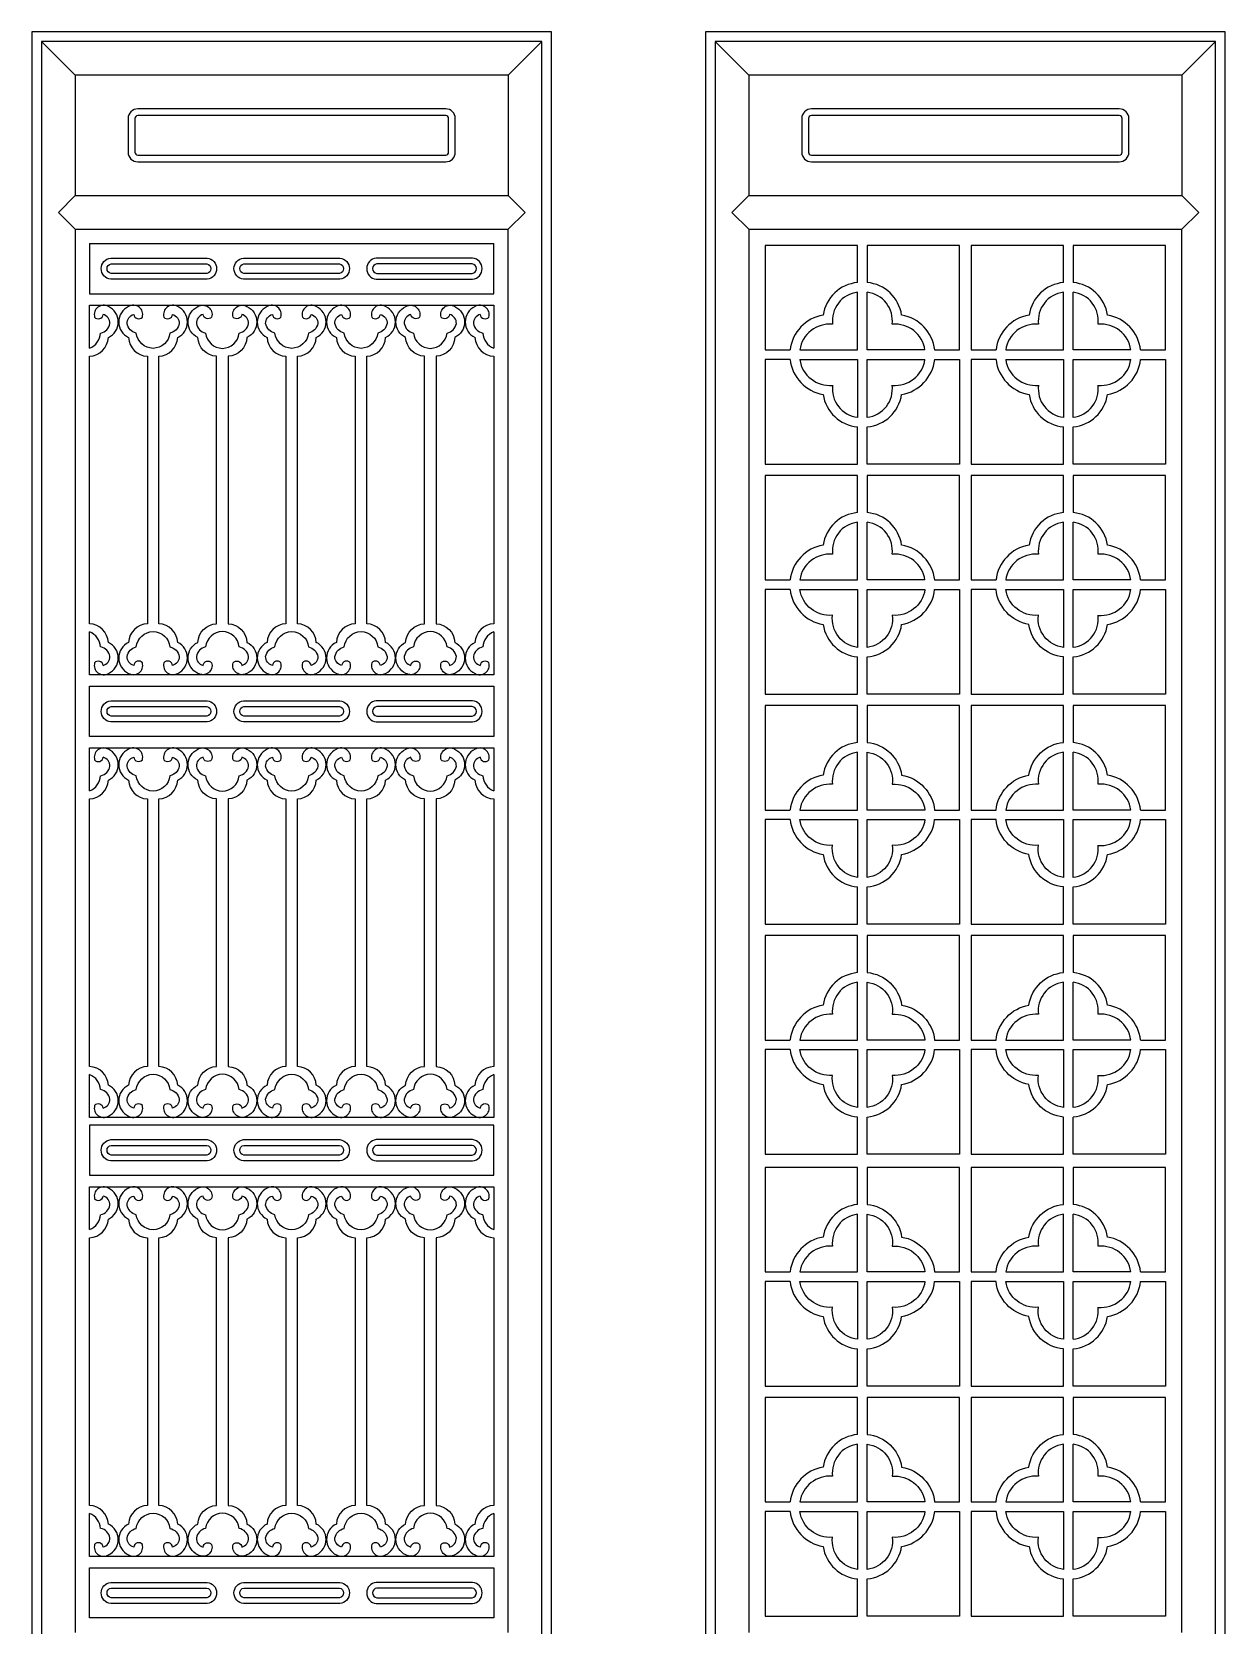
# Model space of a CAD drawing. Extents: x -66030 to 95157, y -13132 to 45879.
# Drawn here: x -46691 to -45451, y 32793 to 34449 of the extents above; entities that cross this region are included whole.
import ezdxf

# ---------------------------------------------------------------- set-up
doc = ezdxf.new("R2010")
doc.units = 0
doc.header["$LTSCALE"] = 100
doc.header["$MEASUREMENT"] = 0
for name, color, linetype in [('3', 11, 'CONTINUOUS'), ('4', 121, 'CONTINUOUS'), ('7', 105, 'CONTINUOUS')]:
    doc.layers.add(name, color=color, linetype=linetype)

msp = doc.modelspace()

# ---------------------------------------------------------------- linework, layer by layer
at = {"layer": '3'}
for p, q in [((-46681.3, 34438.9), (-46646.3, 34403.9)), ((-46196.3, 34403.9), (-46161.3, 34438.9)), ((-45981.3, 34438.9), (-45946.3, 34403.9)), ((-45496.3, 34403.9), (-45461.3, 34438.9)), ((-46646.3, 34278.9), (-46663.8, 34261.4)), ((-46196.3, 34278.9), (-46178.8, 34261.4)), ((-45946.3, 34278.9), (-45963.8, 34261.4)), ((-45496.3, 34278.9), (-45478.8, 34261.4)), ((-46663.8, 34261.4), (-46646.3, 34243.9)), ((-46196.3, 34243.9), (-46178.8, 34261.4)), ((-45963.8, 34261.4), (-45946.3, 34243.9)), ((-45496.3, 34243.9), (-45478.8, 34261.4)), ((-45833.3, 34188.5), (-45833.3, 34226.9)), ((-45823.3, 34226.9), (-45823.3, 34188.5)), ((-45727.3, 34118.4), (-45727.3, 34226.9)), ((-45715.3, 34226.9), (-45715.3, 34118.4)), ((-45619.3, 34188.5), (-45619.3, 34226.9)), ((-45609.3, 34226.9), (-45609.3, 34188.5)), ((-45833.3, 34118.4), (-45833.3, 34178.4)), ((-45823.3, 34118.4), (-45823.3, 34178.4)), ((-45619.3, 34118.4), (-45619.3, 34178.4)), ((-45609.3, 34118.4), (-45609.3, 34178.4)), ((-45929.3, 34118.4), (-45903.4, 34118.4)), ((-45903.4, 34108.4), (-45929.3, 34108.4)), ((-45893.3, 34118.4), (-45833.3, 34118.4)), ((-45893.3, 34108.4), (-45833.3, 34108.4)), ((-45833.3, 34108.4), (-45833.3, 34048.4)), ((-45763.3, 34118.4), (-45823.3, 34118.4)), ((-45823.3, 34048.4), (-45823.3, 34108.4)), ((-45823.3, 34108.4), (-45763.3, 34108.4)), ((-45753.2, 34118.4), (-45727.3, 34118.4)), ((-45753.2, 34108.4), (-45727.3, 34108.4)), ((-45727.3, 34108.4), (-45727.3, 33999.9)), ((-45715.3, 34118.4), (-45689.4, 34118.4)), ((-45715.3, 34108.4), (-45715.3, 33999.9)), ((-45689.4, 34108.4), (-45715.3, 34108.4)), ((-45679.3, 34118.4), (-45619.3, 34118.4)), ((-45679.3, 34108.4), (-45619.3, 34108.4)), ((-45619.3, 34108.4), (-45619.3, 34048.4)), ((-45549.3, 34118.4), (-45609.3, 34118.4)), ((-45609.3, 34048.4), (-45609.3, 34108.4)), ((-45609.3, 34108.4), (-45549.3, 34108.4)), ((-45539.2, 34118.4), (-45513.3, 34118.4)), ((-45539.2, 34108.4), (-45513.3, 34108.4)), ((-45833.3, 33999.9), (-45833.3, 34038.4)), ((-45823.3, 33999.9), (-45823.3, 34038.4)), ((-45619.3, 33999.9), (-45619.3, 34038.4)), ((-45609.3, 33999.9), (-45609.3, 34038.4)), ((-45929.3, 33999.9), (-45833.3, 33999.9)), ((-45833.3, 33987.9), (-45929.3, 33987.9)), ((-45833.3, 33949.5), (-45833.3, 33987.9)), ((-45727.3, 33999.9), (-45823.3, 33999.9)), ((-45727.3, 33987.9), (-45823.3, 33987.9)), ((-45823.3, 33987.9), (-45823.3, 33949.5)), ((-45727.3, 33879.4), (-45727.3, 33987.9)), ((-45715.3, 33999.9), (-45619.3, 33999.9)), ((-45715.3, 33987.9), (-45715.3, 33879.4)), ((-45619.3, 33987.9), (-45715.3, 33987.9)), ((-45619.3, 33949.5), (-45619.3, 33987.9)), ((-45513.3, 33999.9), (-45609.3, 33999.9)), ((-45609.3, 33987.9), (-45609.3, 33949.5)), ((-45513.3, 33987.9), (-45609.3, 33987.9)), ((-45833.3, 33879.4), (-45833.3, 33939.4)), ((-45823.3, 33879.4), (-45823.3, 33939.4)), ((-45619.3, 33879.4), (-45619.3, 33939.4)), ((-45609.3, 33879.4), (-45609.3, 33939.4)), ((-45929.3, 33879.4), (-45903.4, 33879.4)), ((-45893.3, 33879.4), (-45833.3, 33879.4)), ((-45763.3, 33879.4), (-45823.3, 33879.4)), ((-45753.2, 33879.4), (-45727.3, 33879.4)), ((-45715.3, 33879.4), (-45689.4, 33879.4)), ((-45679.3, 33879.4), (-45619.3, 33879.4)), ((-45549.3, 33879.4), (-45609.3, 33879.4)), ((-45539.2, 33879.4), (-45513.3, 33879.4)), ((-45903.4, 33869.4), (-45929.3, 33869.4)), ((-45609.3, 33809.4), (-45609.3, 33869.4)), ((-45609.3, 33869.4), (-45549.3, 33869.4)), ((-45539.2, 33869.4), (-45513.3, 33869.4)), ((-45833.3, 33760.9), (-45833.3, 33799.4)), ((-45609.3, 33760.9), (-45609.3, 33799.4)), ((-45929.3, 33760.9), (-45833.3, 33760.9)), ((-45513.3, 33760.9), (-45609.3, 33760.9)), ((-45833.3, 33748.9), (-45929.3, 33748.9)), ((-45833.3, 33710.5), (-45833.3, 33748.9)), ((-45609.3, 33748.9), (-45609.3, 33710.5)), ((-45513.3, 33748.9), (-45609.3, 33748.9)), ((-45609.3, 33640.4), (-45609.3, 33700.4)), ((-45929.3, 33640.4), (-45903.4, 33640.4)), ((-45549.3, 33640.4), (-45609.3, 33640.4)), ((-45539.2, 33640.4), (-45513.3, 33640.4)), ((-45903.4, 33630.4), (-45929.3, 33630.4)), ((-45609.3, 33570.4), (-45609.3, 33630.4)), ((-45609.3, 33630.4), (-45549.3, 33630.4)), ((-45539.2, 33630.4), (-45513.3, 33630.4)), ((-45833.3, 33521.9), (-45833.3, 33560.4)), ((-45609.3, 33521.9), (-45609.3, 33560.4)), ((-45929.3, 33521.9), (-45833.3, 33521.9)), ((-45833.3, 33509.9), (-45929.3, 33509.9)), ((-45833.3, 33471.5), (-45833.3, 33509.9)), ((-45513.3, 33521.9), (-45609.3, 33521.9)), ((-45609.3, 33509.9), (-45609.3, 33471.5)), ((-45513.3, 33509.9), (-45609.3, 33509.9)), ((-45609.3, 33401.4), (-45609.3, 33461.4)), ((-45929.3, 33401.4), (-45903.4, 33401.4)), ((-45549.3, 33401.4), (-45609.3, 33401.4)), ((-45539.2, 33401.4), (-45513.3, 33401.4)), ((-45903.4, 33391.4), (-45929.3, 33391.4)), ((-45609.3, 33331.4), (-45609.3, 33391.4)), ((-45609.3, 33391.4), (-45549.3, 33391.4)), ((-45539.2, 33391.4), (-45513.3, 33391.4)), ((-45833.3, 33282.9), (-45833.3, 33321.4)), ((-45609.3, 33282.9), (-45609.3, 33321.4)), ((-45929.3, 33282.9), (-45833.3, 33282.9)), ((-45513.3, 33282.9), (-45609.3, 33282.9)), ((-45833.3, 33268.9), (-45929.3, 33268.9)), ((-45833.3, 33230.5), (-45833.3, 33268.9)), ((-45609.3, 33268.9), (-45609.3, 33230.5)), ((-45513.3, 33268.9), (-45609.3, 33268.9)), ((-45609.3, 33160.4), (-45609.3, 33220.4)), ((-45929.3, 33160.4), (-45903.4, 33160.4)), ((-45549.3, 33160.4), (-45609.3, 33160.4)), ((-45539.2, 33160.4), (-45513.3, 33160.4)), ((-45903.4, 33150.4), (-45929.3, 33150.4)), ((-45609.3, 33090.4), (-45609.3, 33150.4)), ((-45609.3, 33150.4), (-45549.3, 33150.4)), ((-45539.2, 33150.4), (-45513.3, 33150.4)), ((-45833.3, 33041.9), (-45833.3, 33080.4)), ((-45609.3, 33041.9), (-45609.3, 33080.4)), ((-45929.3, 33041.9), (-45833.3, 33041.9)), ((-45833.3, 33029.9), (-45929.3, 33029.9)), ((-45833.3, 32991.5), (-45833.3, 33029.9)), ((-45513.3, 33041.9), (-45609.3, 33041.9)), ((-45609.3, 33029.9), (-45609.3, 32991.5)), ((-45513.3, 33029.9), (-45609.3, 33029.9)), ((-45609.3, 32921.4), (-45609.3, 32981.4)), ((-45929.3, 32921.4), (-45903.4, 32921.4)), ((-45903.4, 32911.4), (-45929.3, 32911.4)), ((-45753.2, 32911.4), (-45727.3, 32911.4)), ((-45727.3, 32911.4), (-45727.3, 32802.9)), ((-45715.3, 32911.4), (-45715.3, 32802.9)), ((-45689.4, 32911.4), (-45715.3, 32911.4)), ((-45549.3, 32921.4), (-45609.3, 32921.4)), ((-45609.3, 32851.4), (-45609.3, 32911.4)), ((-45609.3, 32911.4), (-45549.3, 32911.4)), ((-45539.2, 32921.4), (-45513.3, 32921.4)), ((-45539.2, 32911.4), (-45513.3, 32911.4)), ((-45833.3, 32802.9), (-45833.3, 32841.4)), ((-45823.3, 32802.9), (-45823.3, 32841.4)), ((-45619.3, 32802.9), (-45619.3, 32841.4)), ((-45609.3, 32802.9), (-45609.3, 32841.4))]:
    msp.add_line(p, q, dxfattribs=at)
for points in [[(-46681.3, 31878.9), (-46161.3, 31878.9), (-46161.3, 34438.9), (-46681.3, 34438.9)], [(-45981.3, 31878.9), (-45461.3, 31878.9), (-45461.3, 34438.9), (-45981.3, 34438.9)]]:
    msp.add_lwpolyline(points, close=True, dxfattribs=at)
for points in [[(-46581.3, 34313.9), (-46261.3, 34313.9, 0.414214), (-46251.3, 34323.9), (-46251.3, 34358.9, 0.414214), (-46261.3, 34368.9), (-46581.3, 34368.9, 0.414214), (-46591.3, 34358.9), (-46591.3, 34323.9, 0.414214)], [(-45881.3, 34313.9), (-45561.3, 34313.9, 0.414214), (-45551.3, 34323.9), (-45551.3, 34358.9, 0.414214), (-45561.3, 34368.9), (-45881.3, 34368.9, 0.414214), (-45891.3, 34358.9), (-45891.3, 34323.9, 0.414214)], [(-46581.3, 34320.9), (-46261.3, 34320.9, 0.414214), (-46258.3, 34323.9), (-46258.3, 34358.9, 0.414214), (-46261.3, 34361.9), (-46581.3, 34361.9, 0.414214), (-46584.3, 34358.9), (-46584.3, 34323.9, 0.414214)], [(-45881.3, 34320.9), (-45561.3, 34320.9, 0.414214), (-45558.3, 34323.9), (-45558.3, 34358.9, 0.414214), (-45561.3, 34361.9), (-45881.3, 34361.9, 0.414214), (-45884.3, 34358.9), (-45884.3, 34323.9, 0.414214)], [(-46609.3, 34191.9, -0.909091), (-46609.3, 34213.9), (-46509.3, 34213.9, -0.909091), (-46509.3, 34191.9)], [(-46608.9, 34197.9, -0.868226), (-46608.9, 34207.9), (-46509.6, 34207.9, -0.868226), (-46509.6, 34197.9)], [(-46471.3, 34191.9, -0.909091), (-46471.3, 34213.9), (-46371.3, 34213.9, -0.909091), (-46371.3, 34191.9)], [(-46471, 34197.9, -0.868226), (-46471, 34207.9), (-46371.7, 34207.9, -0.868226), (-46371.7, 34197.9)], [(-46233.4, 34191.9, 0.909091), (-46233.4, 34213.9), (-46333.4, 34213.9, 0.909091), (-46333.4, 34191.9)], [(-46233.7, 34197.9, 0.868226), (-46233.7, 34207.9), (-46333, 34207.9, 0.868226), (-46333, 34197.9)], [(-46571.3, 33833.9, 0.386062), (-46590.9, 33814.5, 0.635705), (-46590.8, 33782.4, 0.683939), (-46576.5, 33793.3, 0.658508), (-46585.4, 33790.6, -0.359308), (-46592.4, 33800, -0.302287), (-46582.8, 33809.9, -0.373454), (-46565.3, 33825.8, -0.373454), (-46547.8, 33809.9, -0.302287), (-46538.2, 33800, -0.359308), (-46545.2, 33790.6, 0.658508), (-46554.1, 33793.3, 0.683939), (-46539.8, 33782.4, 0.635705), (-46539.8, 33814.5, 0.386062), (-46559.3, 33833.9), (-46559.3, 34111.9, 0.386062), (-46539.8, 34131.4, 0.635705), (-46539.8, 34163.5, 0.683939), (-46554.1, 34152.6, 0.658508), (-46545.2, 34155.3, -0.359308), (-46538.2, 34145.8, -0.302287), (-46547.8, 34135.9, -0.373454), (-46565.3, 34120.1, -0.373454), (-46582.8, 34135.9, -0.302287), (-46592.4, 34145.8, -0.359308), (-46585.4, 34155.3, 0.658508), (-46576.5, 34152.6, 0.683939), (-46590.8, 34163.5, 0.635705), (-46590.9, 34131.4, 0.386062), (-46571.3, 34111.9)], [(-46499.3, 34111.9, -0.386062), (-46518.9, 34131.4, -0.635705), (-46518.8, 34163.5, -0.683939), (-46504.5, 34152.6, -0.658508), (-46513.4, 34155.3, 0.359308), (-46520.4, 34145.8, 0.302287), (-46510.8, 34135.9, 0.373454), (-46493.3, 34120.1, 0.373454), (-46475.8, 34135.9, 0.302287), (-46466.2, 34145.8, 0.359308), (-46473.2, 34155.3, -0.658508), (-46482.1, 34152.6, -0.683939), (-46467.8, 34163.5, -0.635705), (-46467.8, 34131.4, -0.386062), (-46487.3, 34111.9), (-46487.3, 33833.9, -0.386062), (-46467.8, 33814.5, -0.635705), (-46467.8, 33782.4, -0.683939), (-46482.1, 33793.3, -0.658508), (-46473.2, 33790.6, 0.359308), (-46466.2, 33800, 0.302287), (-46475.8, 33809.9, 0.373454), (-46493.3, 33825.8, 0.373454), (-46510.8, 33809.9, 0.302287), (-46520.4, 33800, 0.359308), (-46513.4, 33790.6, -0.658508), (-46504.5, 33793.3, -0.683939), (-46518.8, 33782.4, -0.635705), (-46518.9, 33814.5, -0.386062), (-46499.3, 33833.9)], [(-46427.3, 33833.9, 0.386062), (-46446.9, 33814.5, 0.635705), (-46446.8, 33782.4, 0.683939), (-46432.5, 33793.3, 0.658508), (-46441.4, 33790.6, -0.359308), (-46448.4, 33800, -0.302287), (-46438.8, 33809.9, -0.373454), (-46421.3, 33825.8, -0.373454), (-46403.8, 33809.9, -0.302287), (-46394.2, 33800, -0.359308), (-46401.2, 33790.6, 0.658508), (-46410.1, 33793.3, 0.683939), (-46395.8, 33782.4, 0.635705), (-46395.8, 33814.5, 0.386062), (-46415.3, 33833.9), (-46415.3, 34111.9, 0.386062), (-46395.8, 34131.4, 0.635705), (-46395.8, 34163.5, 0.683939), (-46410.1, 34152.6, 0.658508), (-46401.2, 34155.3, -0.359308), (-46394.2, 34145.8, -0.302287), (-46403.8, 34135.9, -0.373454), (-46421.3, 34120.1, -0.373454), (-46438.8, 34135.9, -0.302287), (-46448.4, 34145.8, -0.359308), (-46441.4, 34155.3, 0.658508), (-46432.5, 34152.6, 0.683939), (-46446.8, 34163.5, 0.635705), (-46446.9, 34131.4, 0.386062), (-46427.3, 34111.9)], [(-46355.3, 33833.9, 0.386062), (-46374.9, 33814.5, 0.635705), (-46374.8, 33782.4, 0.683939), (-46360.5, 33793.3, 0.658508), (-46369.4, 33790.6, -0.359308), (-46376.4, 33800, -0.302287), (-46366.8, 33809.9, -0.373454), (-46349.3, 33825.8, -0.373454), (-46331.8, 33809.9, -0.302287), (-46322.2, 33800, -0.359308), (-46329.2, 33790.6, 0.658508), (-46338.1, 33793.3, 0.683939), (-46323.8, 33782.4, 0.635705), (-46323.8, 33814.5, 0.386062), (-46343.3, 33833.9), (-46343.3, 34111.9, 0.386062), (-46323.8, 34131.4, 0.635705), (-46323.8, 34163.5, 0.683939), (-46338.1, 34152.6, 0.658508), (-46329.2, 34155.3, -0.359308), (-46322.2, 34145.8, -0.302287), (-46331.8, 34135.9, -0.373454), (-46349.3, 34120.1, -0.373454), (-46366.8, 34135.9, -0.302287), (-46376.4, 34145.8, -0.359308), (-46369.4, 34155.3, 0.658508), (-46360.5, 34152.6, 0.683939), (-46374.8, 34163.5, 0.635705), (-46374.9, 34131.4, 0.386062), (-46355.3, 34111.9)], [(-46283.3, 34111.9, -0.386062), (-46302.9, 34131.4, -0.635705), (-46302.8, 34163.5, -0.683939), (-46288.5, 34152.6, -0.658508), (-46297.4, 34155.3, 0.359308), (-46304.4, 34145.8, 0.302287), (-46294.8, 34135.9, 0.373454), (-46277.3, 34120.1, 0.373454), (-46259.8, 34135.9, 0.302287), (-46250.2, 34145.8, 0.359308), (-46257.2, 34155.3, -0.658508), (-46266.1, 34152.6, -0.683939), (-46251.8, 34163.5, -0.635705), (-46251.8, 34131.4, -0.386062), (-46271.3, 34111.9), (-46271.3, 33833.9, -0.386062), (-46251.8, 33814.5, -0.635705), (-46251.8, 33782.4, -0.683939), (-46266.1, 33793.3, -0.658508), (-46257.2, 33790.6, 0.359308), (-46250.2, 33800, 0.302287), (-46259.8, 33809.9, 0.373454), (-46277.3, 33825.8, 0.373454), (-46294.8, 33809.9, 0.302287), (-46304.4, 33800, 0.359308), (-46297.4, 33790.6, -0.658508), (-46288.5, 33793.3, -0.683939), (-46302.8, 33782.4, -0.635705), (-46302.9, 33814.5, -0.386062), (-46283.3, 33833.9)], [(-45833.3, 33809.4, -0.416845), (-45859.3, 33842.7, -0.396307), (-45893.3, 33869.4), (-45833.3, 33869.4)], [(-45823.3, 33760.9), (-45823.3, 33799.4, 0.34732), (-45787.5, 33833.2, 0.333367), (-45753.2, 33869.4), (-45727.3, 33869.4), (-45727.3, 33760.9)], [(-45823.3, 33869.4), (-45763.3, 33869.4, -0.396307), (-45797.3, 33842.7, -0.416845), (-45823.3, 33809.4)], [(-45619.3, 33760.9), (-45619.3, 33799.4, -0.34732), (-45655.2, 33833.2, -0.333367), (-45689.4, 33869.4), (-45715.3, 33869.4), (-45715.3, 33760.9)], [(-45619.3, 33809.4, -0.416845), (-45645.3, 33842.7, -0.396307), (-45679.3, 33869.4), (-45619.3, 33869.4)], [(-46609.3, 33731.9, -0.909091), (-46609.3, 33753.9), (-46509.3, 33753.9, -0.909091), (-46509.3, 33731.9)], [(-46608.9, 33737.9, -0.868226), (-46608.9, 33747.9), (-46509.6, 33747.9, -0.868226), (-46509.6, 33737.9)], [(-46471.3, 33731.9, -0.909091), (-46471.3, 33753.9), (-46371.3, 33753.9, -0.909091), (-46371.3, 33731.9)], [(-46471, 33737.9, -0.868226), (-46471, 33747.9), (-46371.7, 33747.9, -0.868226), (-46371.7, 33737.9)], [(-46233.4, 33731.9, 0.909091), (-46233.4, 33753.9), (-46333.4, 33753.9, 0.909091), (-46333.4, 33731.9)], [(-46233.7, 33737.9, 0.868226), (-46233.7, 33747.9), (-46333, 33747.9, 0.868226), (-46333, 33737.9)], [(-45753.2, 33640.4), (-45727.3, 33640.4), (-45727.3, 33748.9), (-45823.3, 33748.9), (-45823.3, 33710.5, -0.34732), (-45787.5, 33676.7, -0.333367)], [(-45715.3, 33640.4), (-45689.4, 33640.4, -0.333367), (-45655.2, 33676.7, -0.34732), (-45619.3, 33710.5), (-45619.3, 33748.9), (-45715.3, 33748.9)], [(-46571.3, 33373.9, 0.386062), (-46590.9, 33354.5, 0.635705), (-46590.8, 33322.4, 0.683939), (-46576.5, 33333.3, 0.658508), (-46585.4, 33330.6, -0.359308), (-46592.4, 33340, -0.302287), (-46582.8, 33349.9, -0.373454), (-46565.3, 33365.8, -0.373454), (-46547.8, 33349.9, -0.302287), (-46538.2, 33340, -0.359308), (-46545.2, 33330.6, 0.658508), (-46554.1, 33333.3, 0.683939), (-46539.8, 33322.4, 0.635705), (-46539.8, 33354.5, 0.386062), (-46559.3, 33373.9), (-46559.3, 33651.9, 0.386062), (-46539.8, 33671.4, 0.635705), (-46539.8, 33703.5, 0.683939), (-46554.1, 33692.6, 0.658508), (-46545.2, 33695.3, -0.359308), (-46538.2, 33685.8, -0.302287), (-46547.8, 33675.9, -0.373454), (-46565.3, 33660.1, -0.373454), (-46582.8, 33675.9, -0.302287), (-46592.4, 33685.8, -0.359308), (-46585.4, 33695.3, 0.658508), (-46576.5, 33692.6, 0.683939), (-46590.8, 33703.5, 0.635705), (-46590.9, 33671.4, 0.386062), (-46571.3, 33651.9)], [(-46499.3, 33651.9, -0.386062), (-46518.9, 33671.4, -0.635705), (-46518.8, 33703.5, -0.683939), (-46504.5, 33692.6, -0.658508), (-46513.4, 33695.3, 0.359308), (-46520.4, 33685.8, 0.302287), (-46510.8, 33675.9, 0.373454), (-46493.3, 33660.1, 0.373454), (-46475.8, 33675.9, 0.302287), (-46466.2, 33685.8, 0.359308), (-46473.2, 33695.3, -0.658508), (-46482.1, 33692.6, -0.683939), (-46467.8, 33703.5, -0.635705), (-46467.8, 33671.4, -0.386062), (-46487.3, 33651.9), (-46487.3, 33373.9, -0.386062), (-46467.8, 33354.5, -0.635705), (-46467.8, 33322.4, -0.683939), (-46482.1, 33333.3, -0.658508), (-46473.2, 33330.6, 0.359308), (-46466.2, 33340, 0.302287), (-46475.8, 33349.9, 0.373454), (-46493.3, 33365.8, 0.373454), (-46510.8, 33349.9, 0.302287), (-46520.4, 33340, 0.359308), (-46513.4, 33330.6, -0.658508), (-46504.5, 33333.3, -0.683939), (-46518.8, 33322.4, -0.635705), (-46518.9, 33354.5, -0.386062), (-46499.3, 33373.9)], [(-46427.3, 33373.9, 0.386062), (-46446.9, 33354.5, 0.635705), (-46446.8, 33322.4, 0.683939), (-46432.5, 33333.3, 0.658508), (-46441.4, 33330.6, -0.359308), (-46448.4, 33340, -0.302287), (-46438.8, 33349.9, -0.373454), (-46421.3, 33365.8, -0.373454), (-46403.8, 33349.9, -0.302287), (-46394.2, 33340, -0.359308), (-46401.2, 33330.6, 0.658508), (-46410.1, 33333.3, 0.683939), (-46395.8, 33322.4, 0.635705), (-46395.8, 33354.5, 0.386062), (-46415.3, 33373.9), (-46415.3, 33651.9, 0.386062), (-46395.8, 33671.4, 0.635705), (-46395.8, 33703.5, 0.683939), (-46410.1, 33692.6, 0.658508), (-46401.2, 33695.3, -0.359308), (-46394.2, 33685.8, -0.302287), (-46403.8, 33675.9, -0.373454), (-46421.3, 33660.1, -0.373454), (-46438.8, 33675.9, -0.302287), (-46448.4, 33685.8, -0.359308), (-46441.4, 33695.3, 0.658508), (-46432.5, 33692.6, 0.683939), (-46446.8, 33703.5, 0.635705), (-46446.9, 33671.4, 0.386062), (-46427.3, 33651.9)], [(-46355.3, 33373.9, 0.386062), (-46374.9, 33354.5, 0.635705), (-46374.8, 33322.4, 0.683939), (-46360.5, 33333.3, 0.658508), (-46369.4, 33330.6, -0.359308), (-46376.4, 33340, -0.302287), (-46366.8, 33349.9, -0.373454), (-46349.3, 33365.8, -0.373454), (-46331.8, 33349.9, -0.302287), (-46322.2, 33340, -0.359308), (-46329.2, 33330.6, 0.658508), (-46338.1, 33333.3, 0.683939), (-46323.8, 33322.4, 0.635705), (-46323.8, 33354.5, 0.386062), (-46343.3, 33373.9), (-46343.3, 33651.9, 0.386062), (-46323.8, 33671.4, 0.635705), (-46323.8, 33703.5, 0.683939), (-46338.1, 33692.6, 0.658508), (-46329.2, 33695.3, -0.359308), (-46322.2, 33685.8, -0.302287), (-46331.8, 33675.9, -0.373454), (-46349.3, 33660.1, -0.373454), (-46366.8, 33675.9, -0.302287), (-46376.4, 33685.8, -0.359308), (-46369.4, 33695.3, 0.658508), (-46360.5, 33692.6, 0.683939), (-46374.8, 33703.5, 0.635705), (-46374.9, 33671.4, 0.386062), (-46355.3, 33651.9)], [(-46283.3, 33651.9, -0.386062), (-46302.9, 33671.4, -0.635705), (-46302.8, 33703.5, -0.683939), (-46288.5, 33692.6, -0.658508), (-46297.4, 33695.3, 0.359308), (-46304.4, 33685.8, 0.302287), (-46294.8, 33675.9, 0.373454), (-46277.3, 33660.1, 0.373454), (-46259.8, 33675.9, 0.302287), (-46250.2, 33685.8, 0.359308), (-46257.2, 33695.3, -0.658508), (-46266.1, 33692.6, -0.683939), (-46251.8, 33703.5, -0.635705), (-46251.8, 33671.4, -0.386062), (-46271.3, 33651.9), (-46271.3, 33373.9, -0.386062), (-46251.8, 33354.5, -0.635705), (-46251.8, 33322.4, -0.683939), (-46266.1, 33333.3, -0.658508), (-46257.2, 33330.6, 0.359308), (-46250.2, 33340, 0.302287), (-46259.8, 33349.9, 0.373454), (-46277.3, 33365.8, 0.373454), (-46294.8, 33349.9, 0.302287), (-46304.4, 33340, 0.359308), (-46297.4, 33330.6, -0.658508), (-46288.5, 33333.3, -0.683939), (-46302.8, 33322.4, -0.635705), (-46302.9, 33354.5, -0.386062), (-46283.3, 33373.9)], [(-45833.3, 33640.4), (-45833.3, 33700.4, 0.416845), (-45859.3, 33667.1, 0.396307), (-45893.3, 33640.4)], [(-45823.3, 33640.4), (-45823.3, 33700.4, -0.416845), (-45797.3, 33667.1, -0.396307), (-45763.3, 33640.4)], [(-45619.3, 33640.4), (-45619.3, 33700.4, 0.416845), (-45645.3, 33667.1, 0.396307), (-45679.3, 33640.4)], [(-45833.3, 33570.4, -0.416845), (-45859.3, 33603.7, -0.396307), (-45893.3, 33630.4), (-45833.3, 33630.4)], [(-45823.3, 33521.9), (-45823.3, 33560.4, 0.34732), (-45787.5, 33594.2, 0.333367), (-45753.2, 33630.4), (-45727.3, 33630.4), (-45727.3, 33521.9)], [(-45823.3, 33630.4), (-45763.3, 33630.4, -0.396307), (-45797.3, 33603.7, -0.416845), (-45823.3, 33570.4)], [(-45619.3, 33521.9), (-45619.3, 33560.4, -0.34732), (-45655.2, 33594.2, -0.333367), (-45689.4, 33630.4), (-45715.3, 33630.4), (-45715.3, 33521.9)], [(-45619.3, 33570.4, -0.416845), (-45645.3, 33603.7, -0.396307), (-45679.3, 33630.4), (-45619.3, 33630.4)], [(-45753.2, 33401.4), (-45727.3, 33401.4), (-45727.3, 33509.9), (-45823.3, 33509.9), (-45823.3, 33471.5, -0.34732), (-45787.5, 33437.7, -0.333367)], [(-45715.3, 33401.4), (-45689.4, 33401.4, -0.333367), (-45655.2, 33437.7, -0.34732), (-45619.3, 33471.5), (-45619.3, 33509.9), (-45715.3, 33509.9)], [(-45833.3, 33401.4), (-45833.3, 33461.4, 0.416845), (-45859.3, 33428.1, 0.396307), (-45893.3, 33401.4)], [(-45823.3, 33401.4), (-45823.3, 33461.4, -0.416845), (-45797.3, 33428.1, -0.396307), (-45763.3, 33401.4)], [(-45619.3, 33401.4), (-45619.3, 33461.4, 0.416845), (-45645.3, 33428.1, 0.396307), (-45679.3, 33401.4)], [(-45833.3, 33331.4, -0.416845), (-45859.3, 33364.7, -0.396307), (-45893.3, 33391.4), (-45833.3, 33391.4)], [(-45823.3, 33391.4), (-45763.3, 33391.4, -0.396307), (-45797.3, 33364.7, -0.416845), (-45823.3, 33331.4)], [(-45823.3, 33282.9), (-45823.3, 33321.4, 0.34732), (-45787.5, 33355.2, 0.333367), (-45753.2, 33391.4), (-45727.3, 33391.4), (-45727.3, 33282.9)], [(-45619.3, 33282.9), (-45619.3, 33321.4, -0.34732), (-45655.2, 33355.2, -0.333367), (-45689.4, 33391.4), (-45715.3, 33391.4), (-45715.3, 33282.9)], [(-45619.3, 33331.4, -0.416845), (-45645.3, 33364.7, -0.396307), (-45679.3, 33391.4), (-45619.3, 33391.4)], [(-46609.3, 33275.9, -0.909091), (-46609.3, 33297.9), (-46509.3, 33297.9, -0.909091), (-46509.3, 33275.9)], [(-46471.3, 33275.9, -0.909091), (-46471.3, 33297.9), (-46371.3, 33297.9, -0.909091), (-46371.3, 33275.9)], [(-46233.4, 33275.9, 0.909091), (-46233.4, 33297.9), (-46333.4, 33297.9, 0.909091), (-46333.4, 33275.9)], [(-46608.9, 33281.9, -0.868226), (-46608.9, 33291.9), (-46509.6, 33291.9, -0.868226), (-46509.6, 33281.9)], [(-46471, 33281.9, -0.868226), (-46471, 33291.9), (-46371.7, 33291.9, -0.868226), (-46371.7, 33281.9)], [(-46233.7, 33281.9, 0.868226), (-46233.7, 33291.9), (-46333, 33291.9, 0.868226), (-46333, 33281.9)], [(-45753.2, 33160.4), (-45727.3, 33160.4), (-45727.3, 33268.9), (-45823.3, 33268.9), (-45823.3, 33230.5, -0.34732), (-45787.5, 33196.7, -0.333367)], [(-45715.3, 33160.4), (-45689.4, 33160.4, -0.333367), (-45655.2, 33196.7, -0.34732), (-45619.3, 33230.5), (-45619.3, 33268.9), (-45715.3, 33268.9)], [(-46571.3, 32917.9, 0.386062), (-46590.9, 32898.5, 0.635705), (-46590.8, 32866.4, 0.683939), (-46576.5, 32877.3, 0.658508), (-46585.4, 32874.6, -0.359308), (-46592.4, 32884, -0.302287), (-46582.8, 32893.9, -0.373454), (-46565.3, 32909.8, -0.373454), (-46547.8, 32893.9, -0.302287), (-46538.2, 32884, -0.359308), (-46545.2, 32874.6, 0.658508), (-46554.1, 32877.3, 0.683939), (-46539.8, 32866.4, 0.635705), (-46539.8, 32898.5, 0.386062), (-46559.3, 32917.9), (-46559.3, 33195.9, 0.386062), (-46539.8, 33215.4, 0.635705), (-46539.8, 33247.5, 0.683939), (-46554.1, 33236.6, 0.658508), (-46545.2, 33239.3, -0.359308), (-46538.2, 33229.8, -0.302287), (-46547.8, 33219.9, -0.373454), (-46565.3, 33204.1, -0.373454), (-46582.8, 33219.9, -0.302287), (-46592.4, 33229.8, -0.359308), (-46585.4, 33239.3, 0.658508), (-46576.5, 33236.6, 0.683939), (-46590.8, 33247.5, 0.635705), (-46590.9, 33215.4, 0.386062), (-46571.3, 33195.9)], [(-46499.3, 33195.9, -0.386062), (-46518.9, 33215.4, -0.635705), (-46518.8, 33247.5, -0.683939), (-46504.5, 33236.6, -0.658508), (-46513.4, 33239.3, 0.359308), (-46520.4, 33229.8, 0.302287), (-46510.8, 33219.9, 0.373454), (-46493.3, 33204.1, 0.373454), (-46475.8, 33219.9, 0.302287), (-46466.2, 33229.8, 0.359308), (-46473.2, 33239.3, -0.658508), (-46482.1, 33236.6, -0.683939), (-46467.8, 33247.5, -0.635705), (-46467.8, 33215.4, -0.386062), (-46487.3, 33195.9), (-46487.3, 32917.9, -0.386062), (-46467.8, 32898.5, -0.635705), (-46467.8, 32866.4, -0.683939), (-46482.1, 32877.3, -0.658508), (-46473.2, 32874.6, 0.359308), (-46466.2, 32884, 0.302287), (-46475.8, 32893.9, 0.373454), (-46493.3, 32909.8, 0.373454), (-46510.8, 32893.9, 0.302287), (-46520.4, 32884, 0.359308), (-46513.4, 32874.6, -0.658508), (-46504.5, 32877.3, -0.683939), (-46518.8, 32866.4, -0.635705), (-46518.9, 32898.5, -0.386062), (-46499.3, 32917.9)], [(-46427.3, 32917.9, 0.386062), (-46446.9, 32898.5, 0.635705), (-46446.8, 32866.4, 0.683939), (-46432.5, 32877.3, 0.658508), (-46441.4, 32874.6, -0.359308), (-46448.4, 32884, -0.302287), (-46438.8, 32893.9, -0.373454), (-46421.3, 32909.8, -0.373454), (-46403.8, 32893.9, -0.302287), (-46394.2, 32884, -0.359308), (-46401.2, 32874.6, 0.658508), (-46410.1, 32877.3, 0.683939), (-46395.8, 32866.4, 0.635705), (-46395.8, 32898.5, 0.386062), (-46415.3, 32917.9), (-46415.3, 33195.9, 0.386062), (-46395.8, 33215.4, 0.635705), (-46395.8, 33247.5, 0.683939), (-46410.1, 33236.6, 0.658508), (-46401.2, 33239.3, -0.359308), (-46394.2, 33229.8, -0.302287), (-46403.8, 33219.9, -0.373454), (-46421.3, 33204.1, -0.373454), (-46438.8, 33219.9, -0.302287), (-46448.4, 33229.8, -0.359308), (-46441.4, 33239.3, 0.658508), (-46432.5, 33236.6, 0.683939), (-46446.8, 33247.5, 0.635705), (-46446.9, 33215.4, 0.386062), (-46427.3, 33195.9)], [(-46355.3, 32917.9, 0.386062), (-46374.9, 32898.5, 0.635705), (-46374.8, 32866.4, 0.683939), (-46360.5, 32877.3, 0.658508), (-46369.4, 32874.6, -0.359308), (-46376.4, 32884, -0.302287), (-46366.8, 32893.9, -0.373454), (-46349.3, 32909.8, -0.373454), (-46331.8, 32893.9, -0.302287), (-46322.2, 32884, -0.359308), (-46329.2, 32874.6, 0.658508), (-46338.1, 32877.3, 0.683939), (-46323.8, 32866.4, 0.635705), (-46323.8, 32898.5, 0.386062), (-46343.3, 32917.9), (-46343.3, 33195.9, 0.386062), (-46323.8, 33215.4, 0.635705), (-46323.8, 33247.5, 0.683939), (-46338.1, 33236.6, 0.658508), (-46329.2, 33239.3, -0.359308), (-46322.2, 33229.8, -0.302287), (-46331.8, 33219.9, -0.373454), (-46349.3, 33204.1, -0.373454), (-46366.8, 33219.9, -0.302287), (-46376.4, 33229.8, -0.359308), (-46369.4, 33239.3, 0.658508), (-46360.5, 33236.6, 0.683939), (-46374.8, 33247.5, 0.635705), (-46374.9, 33215.4, 0.386062), (-46355.3, 33195.9)], [(-46283.3, 33195.9, -0.386062), (-46302.9, 33215.4, -0.635705), (-46302.8, 33247.5, -0.683939), (-46288.5, 33236.6, -0.658508), (-46297.4, 33239.3, 0.359308), (-46304.4, 33229.8, 0.302287), (-46294.8, 33219.9, 0.373454), (-46277.3, 33204.1, 0.373454), (-46259.8, 33219.9, 0.302287), (-46250.2, 33229.8, 0.359308), (-46257.2, 33239.3, -0.658508), (-46266.1, 33236.6, -0.683939), (-46251.8, 33247.5, -0.635705), (-46251.8, 33215.4, -0.386062), (-46271.3, 33195.9), (-46271.3, 32917.9, -0.386062), (-46251.8, 32898.5, -0.635705), (-46251.8, 32866.4, -0.683939), (-46266.1, 32877.3, -0.658508), (-46257.2, 32874.6, 0.359308), (-46250.2, 32884, 0.302287), (-46259.8, 32893.9, 0.373454), (-46277.3, 32909.8, 0.373454), (-46294.8, 32893.9, 0.302287), (-46304.4, 32884, 0.359308), (-46297.4, 32874.6, -0.658508), (-46288.5, 32877.3, -0.683939), (-46302.8, 32866.4, -0.635705), (-46302.9, 32898.5, -0.386062), (-46283.3, 32917.9)], [(-45833.3, 33160.4), (-45833.3, 33220.4, 0.416845), (-45859.3, 33187.1, 0.396307), (-45893.3, 33160.4)], [(-45823.3, 33160.4), (-45823.3, 33220.4, -0.416845), (-45797.3, 33187.1, -0.396307), (-45763.3, 33160.4)], [(-45619.3, 33160.4), (-45619.3, 33220.4, 0.416845), (-45645.3, 33187.1, 0.396307), (-45679.3, 33160.4)], [(-45833.3, 33090.4, -0.416845), (-45859.3, 33123.7, -0.396307), (-45893.3, 33150.4), (-45833.3, 33150.4)], [(-45823.3, 33041.9), (-45823.3, 33080.4, 0.34732), (-45787.5, 33114.2, 0.333367), (-45753.2, 33150.4), (-45727.3, 33150.4), (-45727.3, 33041.9)], [(-45823.3, 33150.4), (-45763.3, 33150.4, -0.396307), (-45797.3, 33123.7, -0.416845), (-45823.3, 33090.4)], [(-45619.3, 33041.9), (-45619.3, 33080.4, -0.34732), (-45655.2, 33114.2, -0.333367), (-45689.4, 33150.4), (-45715.3, 33150.4), (-45715.3, 33041.9)], [(-45619.3, 33090.4, -0.416845), (-45645.3, 33123.7, -0.396307), (-45679.3, 33150.4), (-45619.3, 33150.4)], [(-45753.2, 32921.4), (-45727.3, 32921.4), (-45727.3, 33029.9), (-45823.3, 33029.9), (-45823.3, 32991.5, -0.34732), (-45787.5, 32957.7, -0.333367)], [(-45715.3, 32921.4), (-45689.4, 32921.4, -0.333367), (-45655.2, 32957.7, -0.34732), (-45619.3, 32991.5), (-45619.3, 33029.9), (-45715.3, 33029.9)], [(-45833.3, 32921.4), (-45833.3, 32981.4, 0.416845), (-45859.3, 32948.1, 0.396307), (-45893.3, 32921.4)], [(-45823.3, 32921.4), (-45823.3, 32981.4, -0.416845), (-45797.3, 32948.1, -0.396307), (-45763.3, 32921.4)], [(-45619.3, 32921.4), (-45619.3, 32981.4, 0.416845), (-45645.3, 32948.1, 0.396307), (-45679.3, 32921.4)], [(-45833.3, 32851.4, -0.416845), (-45859.3, 32884.7, -0.396307), (-45893.3, 32911.4), (-45833.3, 32911.4)], [(-45823.3, 32911.4), (-45763.3, 32911.4, -0.396307), (-45797.3, 32884.7, -0.416845), (-45823.3, 32851.4)], [(-45619.3, 32851.4, -0.416845), (-45645.3, 32884.7, -0.396307), (-45679.3, 32911.4), (-45619.3, 32911.4)], [(-46609.3, 32815.9, -0.909091), (-46609.3, 32837.9), (-46509.3, 32837.9, -0.909091), (-46509.3, 32815.9)], [(-46608.9, 32821.9, -0.868226), (-46608.9, 32831.9), (-46509.6, 32831.9, -0.868226), (-46509.6, 32821.9)], [(-46471.3, 32815.9, -0.909091), (-46471.3, 32837.9), (-46371.3, 32837.9, -0.909091), (-46371.3, 32815.9)], [(-46471, 32821.9, -0.868226), (-46471, 32831.9), (-46371.7, 32831.9, -0.868226), (-46371.7, 32821.9)], [(-46233.4, 32815.9, 0.909091), (-46233.4, 32837.9), (-46333.4, 32837.9, 0.909091), (-46333.4, 32815.9)], [(-46233.7, 32821.9, 0.868226), (-46233.7, 32831.9), (-46333, 32831.9, 0.868226), (-46333, 32821.9)]]:
    msp.add_lwpolyline(points, format="xyb", close=True, dxfattribs=at)
for centre, radius, start, end in [((-45829.8, 34148.9), 39.7, 95.0365, 171.649), ((-45826.8, 34148.9), 39.7, 8.351, 84.9635), ((-45615.8, 34148.9), 39.7, 95.0365, 171.649), ((-45612.8, 34148.9), 39.7, 8.351, 84.9635), ((-45829.8, 34148.9), 29.7, 96.737, 187.2514), ((-45826.8, 34148.9), 29.7, 352.7486, 83.263), ((-45615.8, 34148.9), 29.7, 96.737, 187.2514), ((-45612.8, 34148.9), 29.7, 352.7486, 83.263), ((-46616.8, 34155.2), 9.66, 58.7377, 196.2167), ((-46622.3, 34155.8), 5.05, 220.199, 353.6599), ((-46619.5, 34146.3), 9.24, 357.0374, 76.0925), ((-46619.3, 34147.4), 17.7, 295.2231, 65.0003), ((-46223.3, 34147.4), 17.7, 114.9997, 244.7769), ((-46223.2, 34146.3), 9.24, 103.9075, 182.9626), ((-46225.8, 34155.2), 9.66, 343.7833, 121.2623), ((-46220.4, 34155.8), 5.05, 186.3401, 319.801), ((-45862.1, 34113.7), 41.6, 99.7362, 173.4828), ((-45794.5, 34113.7), 41.6, 6.5172, 80.2638), ((-45648.1, 34113.7), 41.6, 99.7362, 173.4828), ((-45580.5, 34113.7), 41.6, 6.5172, 80.2638), ((-46622.4, 34148.1), 12.4, 282.1852, 349.4628), ((-46220.2, 34148.1), 12.4, 190.5372, 257.8148), ((-45862.1, 34113.7), 31.6, 84.9286, 171.4037), ((-45794.5, 34113.7), 31.6, 8.5963, 95.0714), ((-45648.1, 34113.7), 31.6, 84.9286, 171.4037), ((-45580.5, 34113.7), 31.6, 8.5963, 95.0714), ((-46637.7, 34137.1), 17.9, 290.8561, 356.2089), ((-46632.3, 34132.4), 20.5, 272.6458, 357.0845), ((-46210.4, 34132.4), 20.5, 182.9155, 267.3542), ((-46205, 34137.1), 17.9, 183.7911, 249.1439), ((-45862.1, 34113.1), 41.6, 186.5172, 260.2638), ((-45862.1, 34113.1), 31.6, 188.5963, 275.0714), ((-45794.5, 34113.1), 31.6, 264.9286, 351.4037), ((-45794.5, 34113.1), 41.6, 279.7362, 353.4828), ((-45648.1, 34113.1), 41.6, 186.5172, 260.2638), ((-45648.1, 34113.1), 31.6, 188.5963, 275.0714), ((-45580.5, 34113.1), 31.6, 264.9286, 351.4037), ((-45580.5, 34113.1), 41.6, 279.7362, 353.4828), ((-45829.8, 34078), 39.7, 188.351, 264.9635), ((-45829.8, 34078), 29.7, 172.7486, 263.263), ((-45826.8, 34078), 29.7, 276.737, 7.2514), ((-45826.8, 34078), 39.7, 275.0365, 351.649), ((-45615.8, 34078), 39.7, 188.351, 264.9635), ((-45615.8, 34078), 29.7, 172.7486, 263.263), ((-45612.8, 34078), 29.7, 276.737, 7.2514), ((-45612.8, 34078), 39.7, 275.0365, 351.649), ((-45829.8, 33909.9), 39.7, 95.0365, 171.649), ((-45829.8, 33909.9), 29.7, 96.737, 187.2514), ((-45826.8, 33909.9), 39.7, 8.351, 84.9635), ((-45826.8, 33909.9), 29.7, 352.7486, 83.263), ((-45615.8, 33909.9), 39.7, 95.0365, 171.649), ((-45615.8, 33909.9), 29.7, 96.737, 187.2514), ((-45612.8, 33909.9), 39.7, 8.351, 84.9635), ((-45612.8, 33909.9), 29.7, 352.7486, 83.263), ((-45862.1, 33874.7), 41.6, 99.7362, 173.4828), ((-45862.1, 33874.7), 31.6, 84.9286, 171.4037), ((-45794.5, 33874.7), 31.6, 8.5963, 95.0714), ((-45794.5, 33874.7), 41.6, 6.5172, 80.2638), ((-45648.1, 33874.7), 41.6, 99.7362, 173.4828), ((-45648.1, 33874.7), 31.6, 84.9286, 171.4037), ((-45580.5, 33874.7), 31.6, 8.5963, 95.0714), ((-45580.5, 33874.7), 41.6, 6.5172, 80.2638), ((-45862.1, 33874.1), 41.6, 186.5172, 260.2638), ((-45580.5, 33874.1), 31.6, 264.9286, 351.4037), ((-45580.5, 33874.1), 41.6, 279.7362, 353.4828), ((-45612.8, 33839), 29.7, 276.737, 7.2514), ((-46632.3, 33813.4), 20.5, 2.9155, 87.3542), ((-46637.7, 33808.7), 17.9, 3.7911, 69.1439), ((-46210.4, 33813.4), 20.5, 92.6458, 177.0845), ((-46205, 33808.7), 17.9, 110.8561, 176.2089), ((-45829.8, 33839), 39.7, 188.351, 264.9635), ((-45612.8, 33839), 39.7, 275.0365, 351.649), ((-46622.4, 33797.8), 12.4, 10.5372, 77.8148), ((-46619.3, 33798.4), 17.7, 294.9997, 64.7769), ((-46223.3, 33798.4), 17.7, 115.2231, 245.0003), ((-46220.2, 33797.8), 12.4, 102.1852, 169.4628), ((-46616.8, 33790.6), 9.66, 163.7833, 301.2623), ((-46622.3, 33790), 5.05, 6.3401, 139.801), ((-46619.5, 33799.6), 9.24, 283.9075, 2.9626), ((-46223.2, 33799.6), 9.24, 177.0374, 256.0925), ((-46225.8, 33790.6), 9.66, 238.7377, 16.2167), ((-46220.4, 33790), 5.05, 40.199, 173.6599), ((-45829.8, 33670.9), 39.7, 95.0365, 171.649), ((-45612.8, 33670.9), 39.7, 8.351, 84.9635), ((-46616.8, 33695.2), 9.66, 58.7377, 196.2167), ((-46622.3, 33695.8), 5.05, 220.199, 353.6599), ((-46619.5, 33686.3), 9.24, 357.0374, 76.0925), ((-46619.3, 33687.4), 17.7, 295.2231, 65.0003), ((-46223.3, 33687.4), 17.7, 114.9997, 244.7769), ((-46223.2, 33686.3), 9.24, 103.9075, 182.9626), ((-46225.8, 33695.2), 9.66, 343.7833, 121.2623), ((-46220.4, 33695.8), 5.05, 186.3401, 319.801), ((-45612.8, 33670.9), 29.7, 352.7486, 83.263), ((-46637.7, 33677.1), 17.9, 290.8561, 356.2089), ((-46622.4, 33688.1), 12.4, 282.1852, 349.4628), ((-46220.2, 33688.1), 12.4, 190.5372, 257.8148), ((-46205, 33677.1), 17.9, 183.7911, 249.1439), ((-45862.1, 33635.7), 41.6, 99.7362, 173.4828), ((-45580.5, 33635.7), 41.6, 6.5172, 80.2638), ((-46632.3, 33672.4), 20.5, 272.6458, 357.0845), ((-46210.4, 33672.4), 20.5, 182.9155, 267.3542), ((-45580.5, 33635.7), 31.6, 8.5963, 95.0714), ((-45862.1, 33635.1), 41.6, 186.5172, 260.2638), ((-45580.5, 33635.1), 31.6, 264.9286, 351.4037), ((-45580.5, 33635.1), 41.6, 279.7362, 353.4828), ((-45829.8, 33600), 39.7, 188.351, 264.9635), ((-45612.8, 33600), 29.7, 276.737, 7.2514), ((-45612.8, 33600), 39.7, 275.0365, 351.649), ((-45829.8, 33431.9), 39.7, 95.0365, 171.649), ((-45612.8, 33431.9), 39.7, 8.351, 84.9635), ((-45612.8, 33431.9), 29.7, 352.7486, 83.263), ((-45862.1, 33396.7), 41.6, 99.7362, 173.4828), ((-45580.5, 33396.7), 31.6, 8.5963, 95.0714), ((-45580.5, 33396.7), 41.6, 6.5172, 80.2638), ((-45862.1, 33396.1), 41.6, 186.5172, 260.2638), ((-45580.5, 33396.1), 31.6, 264.9286, 351.4037), ((-45580.5, 33396.1), 41.6, 279.7362, 353.4828), ((-46632.3, 33353.4), 20.5, 2.9155, 87.3542), ((-46637.7, 33348.7), 17.9, 3.7911, 69.1439), ((-46210.4, 33353.4), 20.5, 92.6458, 177.0845), ((-46205, 33348.7), 17.9, 110.8561, 176.2089), ((-45612.8, 33361), 29.7, 276.737, 7.2514), ((-46622.4, 33337.8), 12.4, 10.5372, 77.8148), ((-46619.3, 33338.4), 17.7, 294.9997, 64.7769), ((-46223.3, 33338.4), 17.7, 115.2231, 245.0003), ((-46220.2, 33337.8), 12.4, 102.1852, 169.4628), ((-45829.8, 33361), 39.7, 188.351, 264.9635), ((-45612.8, 33361), 39.7, 275.0365, 351.649), ((-46616.8, 33330.6), 9.66, 163.7833, 301.2623), ((-46622.3, 33330), 5.05, 6.3401, 139.801), ((-46619.5, 33339.6), 9.24, 283.9075, 2.9626), ((-46223.2, 33339.6), 9.24, 177.0374, 256.0925), ((-46225.8, 33330.6), 9.66, 238.7377, 16.2167), ((-46220.4, 33330), 5.05, 40.199, 173.6599), ((-46616.8, 33239.2), 9.66, 58.7377, 196.2167), ((-46619.3, 33231.4), 17.7, 295.2231, 65.0003), ((-46223.3, 33231.4), 17.7, 114.9997, 244.7769), ((-46225.8, 33239.2), 9.66, 343.7833, 121.2623), ((-46622.3, 33239.8), 5.05, 220.199, 353.6599), ((-46622.4, 33232.1), 12.4, 282.1852, 349.4628), ((-46619.5, 33230.3), 9.24, 357.0374, 76.0925), ((-46223.2, 33230.3), 9.24, 103.9075, 182.9626), ((-46220.2, 33232.1), 12.4, 190.5372, 257.8148), ((-46220.4, 33239.8), 5.05, 186.3401, 319.801), ((-45829.8, 33190.9), 39.7, 95.0365, 171.649), ((-45612.8, 33190.9), 39.7, 8.351, 84.9635), ((-46637.7, 33221.1), 17.9, 290.8561, 356.2089), ((-46632.3, 33216.4), 20.5, 272.6458, 357.0845), ((-46210.4, 33216.4), 20.5, 182.9155, 267.3542), ((-46205, 33221.1), 17.9, 183.7911, 249.1439), ((-45612.8, 33190.9), 29.7, 352.7486, 83.263), ((-45862.1, 33155.7), 41.6, 99.7362, 173.4828), ((-45580.5, 33155.7), 41.6, 6.5172, 80.2638), ((-45580.5, 33155.7), 31.6, 8.5963, 95.0714), ((-45862.1, 33155.1), 41.6, 186.5172, 260.2638), ((-45580.5, 33155.1), 31.6, 264.9286, 351.4037), ((-45580.5, 33155.1), 41.6, 279.7362, 353.4828), ((-45829.8, 33120), 39.7, 188.351, 264.9635), ((-45612.8, 33120), 29.7, 276.737, 7.2514), ((-45612.8, 33120), 39.7, 275.0365, 351.649), ((-45829.8, 32951.9), 39.7, 95.0365, 171.649), ((-45612.8, 32951.9), 39.7, 8.351, 84.9635), ((-45612.8, 32951.9), 29.7, 352.7486, 83.263), ((-45862.1, 32916.7), 41.6, 99.7362, 173.4828), ((-45580.5, 32916.7), 31.6, 8.5963, 95.0714), ((-45580.5, 32916.7), 41.6, 6.5172, 80.2638), ((-46632.3, 32897.4), 20.5, 2.9155, 87.3542), ((-46210.4, 32897.4), 20.5, 92.6458, 177.0845), ((-45862.1, 32916.1), 41.6, 186.5172, 260.2638), ((-45794.5, 32916.1), 41.6, 279.7362, 353.4828), ((-45648.1, 32916.1), 41.6, 186.5172, 260.2638), ((-45580.5, 32916.1), 31.6, 264.9286, 351.4037), ((-45580.5, 32916.1), 41.6, 279.7362, 353.4828), ((-46637.7, 32892.7), 17.9, 3.7911, 69.1439), ((-46619.3, 32882.4), 17.7, 294.9997, 64.7769), ((-46223.3, 32882.4), 17.7, 115.2231, 245.0003), ((-46205, 32892.7), 17.9, 110.8561, 176.2089), ((-46622.3, 32874), 5.05, 6.3401, 139.801), ((-46622.4, 32881.8), 12.4, 10.5372, 77.8148), ((-46619.5, 32883.6), 9.24, 283.9075, 2.9626), ((-46220.2, 32881.8), 12.4, 102.1852, 169.4628), ((-46223.2, 32883.6), 9.24, 177.0374, 256.0925), ((-46220.4, 32874), 5.05, 40.199, 173.6599), ((-45612.8, 32881), 29.7, 276.737, 7.2514), ((-46616.8, 32874.6), 9.66, 163.7833, 301.2623), ((-46225.8, 32874.6), 9.66, 238.7377, 16.2167), ((-45829.8, 32881), 39.7, 188.351, 264.9635), ((-45826.8, 32881), 39.7, 275.0365, 351.649), ((-45615.8, 32881), 39.7, 188.351, 264.9635), ((-45612.8, 32881), 39.7, 275.0365, 351.649)]:
    msp.add_arc(centre, radius, start, end, dxfattribs=at)
at = {"layer": '4'}
for points in [[(-46691.3, 31868.9), (-46151.3, 31868.9), (-46151.3, 34448.9), (-46691.3, 34448.9)], [(-45991.3, 31868.9), (-45451.3, 31868.9), (-45451.3, 34448.9), (-45991.3, 34448.9)]]:
    msp.add_lwpolyline(points, close=True, dxfattribs=at)
at = {"layer": '7'}
for p, q in [((-46196.3, 34403.9), (-46646.3, 34403.9)), ((-46646.3, 34403.9), (-46646.3, 34278.9)), ((-46196.3, 34403.9), (-46196.3, 34278.9)), ((-45496.3, 34403.9), (-45946.3, 34403.9)), ((-45946.3, 34403.9), (-45946.3, 34278.9)), ((-45496.3, 34403.9), (-45496.3, 34278.9)), ((-46646.3, 34278.9), (-46196.3, 34278.9)), ((-45946.3, 34278.9), (-45496.3, 34278.9)), ((-46646.3, 34243.9), (-46646.3, 32785.9)), ((-46646.3, 34243.9), (-46196.3, 34243.9)), ((-46196.3, 32785.9), (-46196.3, 34243.9)), ((-45946.3, 34243.9), (-45946.3, 32785.9)), ((-45946.3, 34243.9), (-45496.3, 34243.9)), ((-45496.3, 32785.9), (-45496.3, 34243.9)), ((-46631.3, 34228.9), (-46211.3, 34228.9)), ((-46631.3, 34228.9), (-46631.3, 34176.9)), ((-46211.3, 34176.9), (-46211.3, 34228.9)), ((-45833.3, 34226.9), (-45929.3, 34226.9)), ((-45929.3, 34226.9), (-45929.3, 34118.4)), ((-45727.3, 34226.9), (-45823.3, 34226.9)), ((-45619.3, 34226.9), (-45715.3, 34226.9)), ((-45513.3, 34226.9), (-45609.3, 34226.9)), ((-45513.3, 34118.4), (-45513.3, 34226.9)), ((-46631.3, 34176.9), (-46211.3, 34176.9)), ((-46631.3, 34164.9), (-46211.3, 34164.9)), ((-46631.3, 34120.4), (-46631.3, 34164.9)), ((-46211.3, 34164.9), (-46211.3, 34120.4)), ((-46631.3, 33833.9), (-46631.3, 34111.9)), ((-46211.3, 34111.9), (-46211.3, 33833.9)), ((-45929.3, 34108.4), (-45929.3, 33999.9)), ((-45513.3, 34108.4), (-45513.3, 33999.9)), ((-45929.3, 33987.9), (-45929.3, 33879.4)), ((-45513.3, 33879.4), (-45513.3, 33987.9)), ((-45929.3, 33869.4), (-45929.3, 33760.9)), ((-45513.3, 33869.4), (-45513.3, 33760.9)), ((-46631.3, 33780.9), (-46631.3, 33825.5)), ((-46211.3, 33825.5), (-46211.3, 33780.9)), ((-46211.3, 33780.9), (-46631.3, 33780.9)), ((-46631.3, 33768.9), (-46211.3, 33768.9)), ((-46631.3, 33716.9), (-46631.3, 33768.9)), ((-46211.3, 33768.9), (-46211.3, 33716.9)), ((-45929.3, 33748.9), (-45929.3, 33640.4)), ((-45513.3, 33640.4), (-45513.3, 33748.9)), ((-46211.3, 33716.9), (-46631.3, 33716.9)), ((-46631.3, 33704.9), (-46211.3, 33704.9)), ((-46631.3, 33660.4), (-46631.3, 33704.9)), ((-46211.3, 33704.9), (-46211.3, 33660.4)), ((-46631.3, 33373.9), (-46631.3, 33651.9)), ((-46211.3, 33651.9), (-46211.3, 33373.9)), ((-45929.3, 33630.4), (-45929.3, 33521.9)), ((-45513.3, 33630.4), (-45513.3, 33521.9)), ((-45929.3, 33509.9), (-45929.3, 33401.4)), ((-45513.3, 33401.4), (-45513.3, 33509.9)), ((-45929.3, 33391.4), (-45929.3, 33282.9)), ((-45513.3, 33391.4), (-45513.3, 33282.9)), ((-46631.3, 33320.9), (-46631.3, 33365.5)), ((-46211.3, 33365.5), (-46211.3, 33320.9)), ((-46211.3, 33320.9), (-46631.3, 33320.9)), ((-45929.3, 33268.9), (-45929.3, 33160.4)), ((-45513.3, 33160.4), (-45513.3, 33268.9)), ((-46631.3, 33248.9), (-46211.3, 33248.9)), ((-46631.3, 33204.4), (-46631.3, 33248.9)), ((-46211.3, 33248.9), (-46211.3, 33204.4)), ((-46631.3, 32917.9), (-46631.3, 33195.9)), ((-46211.3, 33195.9), (-46211.3, 32917.9)), ((-45929.3, 33150.4), (-45929.3, 33041.9)), ((-45513.3, 33150.4), (-45513.3, 33041.9)), ((-45929.3, 33029.9), (-45929.3, 32921.4)), ((-45513.3, 32921.4), (-45513.3, 33029.9)), ((-45929.3, 32911.4), (-45929.3, 32802.9)), ((-45513.3, 32911.4), (-45513.3, 32802.9)), ((-46631.3, 32864.9), (-46631.3, 32909.5)), ((-46211.3, 32909.5), (-46211.3, 32864.9)), ((-46211.3, 32864.9), (-46631.3, 32864.9)), ((-45929.3, 32802.9), (-45833.3, 32802.9)), ((-45727.3, 32802.9), (-45823.3, 32802.9)), ((-45715.3, 32802.9), (-45619.3, 32802.9)), ((-45513.3, 32802.9), (-45609.3, 32802.9))]:
    msp.add_line(p, q, dxfattribs=at)
for points in [[(-46631.3, 33260.9), (-46211.3, 33260.9), (-46211.3, 33312.9), (-46631.3, 33312.9)], [(-46631.3, 32800.9), (-46631.3, 32852.9), (-46211.3, 32852.9), (-46211.3, 32800.9)]]:
    msp.add_lwpolyline(points, close=True, dxfattribs=at)

doc.saveas('drawing.dxf')
